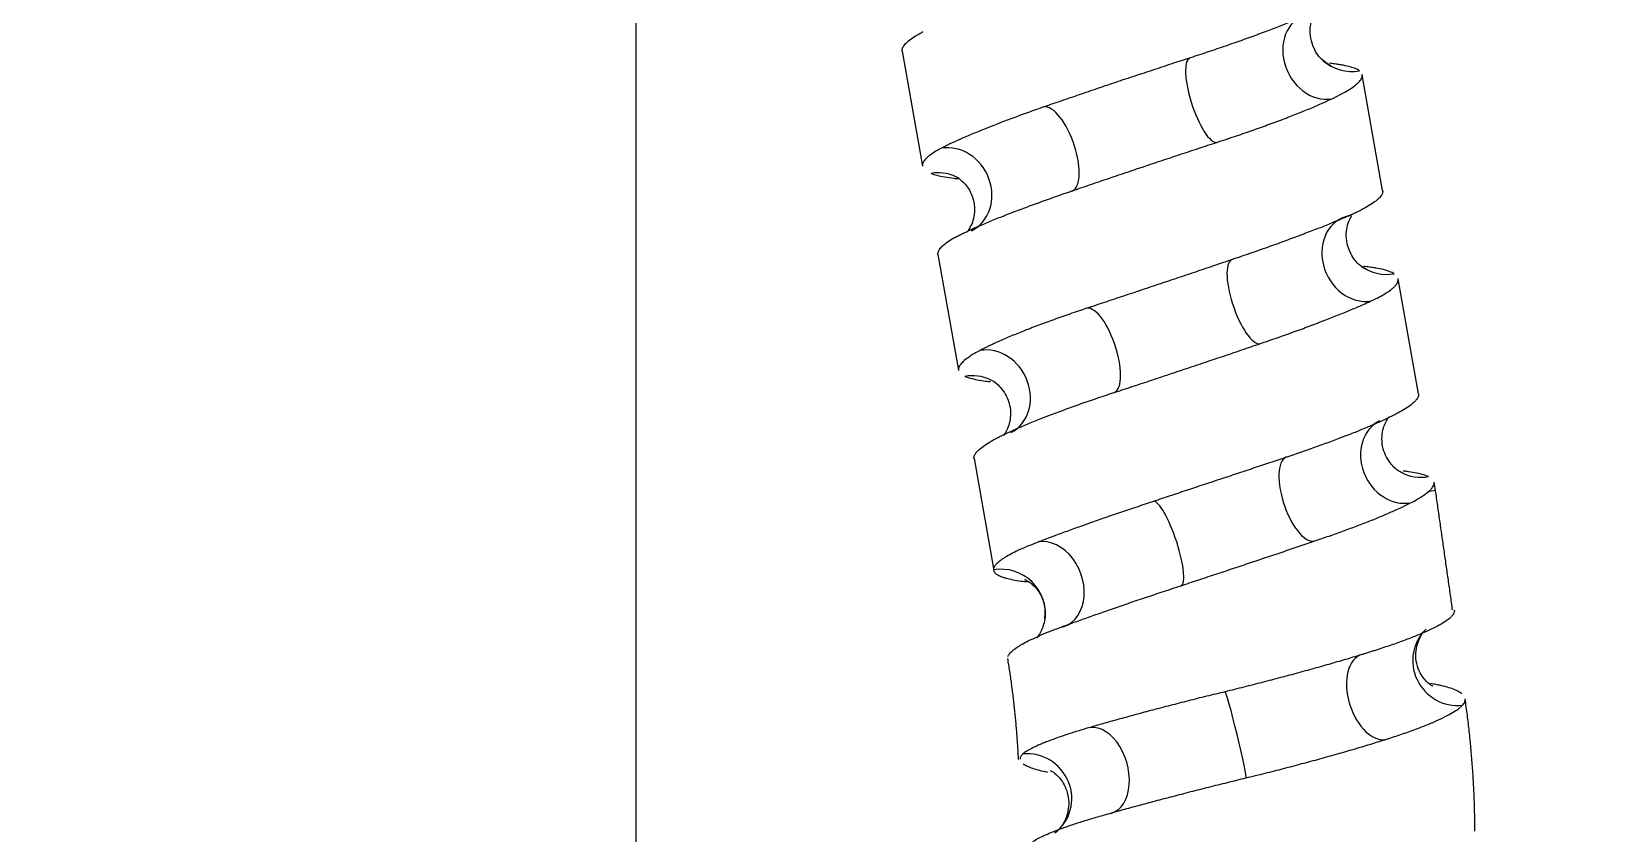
# Model space of a CAD drawing. Header units: millimetres. Extents: x 6110 to 6704, y -2661 to -1821.
# Drawn here: x 6578.83 to 6592.22, y -2234.42 to -2227.64 of the extents above; entities that cross this region are included whole.
import ezdxf

# ---------------------------------------------------------------- set-up
doc = ezdxf.new("R2010")
doc.units = ezdxf.units.MM
doc.header["$LTSCALE"] = 0.1
doc.linetypes.add('HIDDEN2', pattern=[4.7625, 3.175, -1.5875])
doc.layers.add('1', color=4, linetype='HIDDEN2', lineweight=13)
doc.layers.add('DIM', color=3, linetype='Continuous', lineweight=9)

msp = doc.modelspace()

# ---------------------------------------------------------------- hatches: boundary and pattern name
at = {"layer": 'DIM'}
h = msp.add_hatch(dxfattribs=at)
h.set_pattern_fill('ANSI31', color=2)
edge = h.paths.add_edge_path()
edge.add_line((6619.617, -2595.98), (6619.617, -1962.206))
edge.add_line((6634.617, -1966.11), (6619.617, -1966.11))
edge.add_line((6634.617, -2610.98), (6634.617, -1966.11))
edge.add_line((6634.617, -2610.98), (6184.457, -2610.98))
edge.add_line((6619.617, -2595.98), (6184.457, -2595.98))
edge.add_line((6184.457, -2610.98), (6184.457, -2595.98))

# ---------------------------------------------------------------- linework, layer by layer
at = {"layer": '1', "color": 7, "linetype": 'Continuous', "lineweight": -3}
for p, q in [((6583.948, -2225.796), (6583.948, -2270.325)), ((6586.202, -2227.801), (6586.374, -2228.775)), ((6590.268, -2228.979), (6590.096, -2228.001)), ((6586.645, -2228.859), (6586.647, -2228.859)), ((6586.505, -2229.522), (6586.678, -2230.501)), ((6590.572, -2230.701), (6590.4, -2229.726)), ((6586.941, -2230.579), (6586.948, -2230.581)), ((6586.81, -2231.247), (6586.974, -2232.178)), ((6590.716, -2231.519), (6590.703, -2231.447)), ((6586.976, -2232.178), (6586.974, -2232.178)), ((6587.496, -2234.414), (6587.492, -2234.416))]:
    msp.add_line(p, q, dxfattribs=at)
for centre, major_axis, ratio, start_param, end_param in [((6589.744, -2227.845), (0.157, -0.34), 0.823429, 2.929991, 6.067477), ((6588.753, -2228.215), (0.116, -0.357), 0.281407, 3.102965, 6.243466), ((6590.014, -2227.601), (0.25, 0.28), 0.985516, 3.136858, 4.037224), ((6587.515, -2228.63), (0.123, -0.354), 0.390424, 6.222442, 9.360077), ((6586.621, -2228.985), (0.168, -0.335), 0.883698, 0.000353, 2.883442), ((6586.498, -2229.203), (0.15, 0.344), 0.964781, 6.282956, 6.850653), ((6590.08, -2229.553), (0.154, -0.342), 0.842124, 2.930693, 6.071299), ((6589.115, -2229.919), (0.121, -0.355), 0.313526, 3.095339, 6.233626), ((6590.309, -2229.317), (0.222, 0.303), 0.979716, 3.141699, 3.936261), ((6587.876, -2230.334), (0.117, -0.356), 0.361465, 6.230709, 9.372077), ((6586.952, -2230.694), (0.17, -0.334), 0.866174, 0.000323, 2.882346), ((6586.787, -2230.92), (0.161, 0.339), 0.972908, 6.281564, 6.888039), ((6590.414, -2231.261), (0.167, -0.336), 0.858103, 3.159158, 6.03492), ((6589.576, -2231.589), (0.12, -0.355), 0.399575, 3.083424, 6.220372), ((6590.601, -2231.033), (0.176, 0.331), 0.976304, 3.138366, 3.792779), ((6588.845, -2231.848), (-1.871, -0.33), 0.00039, 3.141147, 3.402144), ((6588.444, -2231.967), (0.118, -0.356), 0.217103, 6.251114, 9.391363), ((6587.445, -2232.315), (0.132, -0.351), 0.761327, 6.126984, 9.280487), ((6587.038, -2232.555), (0.372, -0.047), 0.990123, 6.277262, 8.147112), ((6590.891, -2232.967), (0.254, -0.276), 0.968828, 3.140232, 5.665804), ((6590.203, -2233.262), (0.112, -0.358), 0.594916, 3.033909, 6.163239), ((6589.024, -2233.584), (0.089, -0.364), 0.033762, 6.279069, 9.420367), ((6587.87, -2233.887), (0.103, -0.36), 0.6476, 6.160854, 9.310098), ((6587.269, -2234.115), (0.226, -0.299), 0.972889, 6.281821, 8.88616)]:
    msp.add_ellipse(centre, major_axis=major_axis, ratio=ratio, start_param=start_param, end_param=end_param, dxfattribs=at)
for points, knots in [([(6589.649, -2227.484), (6589.619, -2227.498), (6589.587, -2227.512), (6589.521, -2227.54), (6589.45, -2227.569), (6589.374, -2227.599), (6589.314, -2227.622), (6589.283, -2227.634), (6589.252, -2227.646), (6589.23, -2227.654), (6589.22, -2227.658), (6589.166, -2227.678), (6589.122, -2227.694), (6589.031, -2227.726), (6588.938, -2227.759), (6588.842, -2227.791), (6588.768, -2227.816), (6588.743, -2227.824), (6588.692, -2227.841), (6588.667, -2227.849), (6588.641, -2227.858)], [0, 0, 0, 0, 0.125, 0.125, 0.25, 0.375, 0.375, 0.4375, 0.46875, 0.46875, 0.5, 0.5, 0.625, 0.625, 0.75, 0.875, 0.875, 0.9375, 0.9375, 1, 1, 1, 1]), ([(6589.764, -2227.881), (6589.73, -2227.851), (6589.674, -2227.777), (6589.642, -2227.612), (6589.679, -2227.503), (6589.7, -2227.467), (6589.707, -2227.458)], [0, 0, 0, 0, 0.282327, 0.611991, 0.884369, 1, 1, 1, 1]), ([(6586.202, -2227.802), (6586.202, -2227.799), (6586.201, -2227.796), (6586.202, -2227.789), (6586.202, -2227.785), (6586.204, -2227.778), (6586.205, -2227.776), (6586.207, -2227.772), (6586.208, -2227.769), (6586.214, -2227.758), (6586.229, -2227.738), (6586.264, -2227.707), (6586.297, -2227.684), (6586.32, -2227.67), (6586.325, -2227.667), (6586.335, -2227.661), (6586.34, -2227.658), (6586.356, -2227.649), (6586.367, -2227.643), (6586.378, -2227.636)], [0, 0, 0, 0, 0.061893, 0.061893, 0.155703, 0.155703, 0.202609, 0.202609, 0.249514, 0.249514, 0.437136, 0.624757, 0.812379, 0.812379, 0.859284, 0.859284, 0.906189, 0.906189, 1, 1, 1, 1]), ([(6588.641, -2227.858), (6588.589, -2227.874), (6588.537, -2227.891), (6588.433, -2227.925), (6588.328, -2227.96), (6588.223, -2227.995), (6588.144, -2228.021), (6588.117, -2228.03), (6588.077, -2228.043), (6588.064, -2228.047), (6588.038, -2228.056), (6588.024, -2228.061), (6587.958, -2228.083), (6587.905, -2228.101), (6587.802, -2228.136), (6587.699, -2228.171), (6587.599, -2228.205), (6587.524, -2228.231), (6587.499, -2228.239), (6587.463, -2228.252), (6587.45, -2228.256), (6587.426, -2228.265), (6587.414, -2228.269), (6587.402, -2228.273)], [0, 0, 0, 0, 0.125, 0.125, 0.25, 0.375, 0.375, 0.4375, 0.4375, 0.46875, 0.46875, 0.5, 0.5, 0.625, 0.625, 0.75, 0.875, 0.875, 0.9375, 0.9375, 0.96875, 0.96875, 1, 1, 1, 1]), ([(6589.831, -2227.925), (6589.831, -2227.925), (6589.821, -2227.922), (6589.787, -2227.898), (6589.764, -2227.881)], [0, 0, 0, 0, 0.487752, 1, 1, 1, 1]), ([(6590.073, -2227.968), (6590.065, -2227.962), (6590.054, -2227.956), (6590.027, -2227.945), (6589.996, -2227.935), (6589.957, -2227.926), (6589.923, -2227.919), (6589.911, -2227.917), (6589.893, -2227.914), (6589.887, -2227.913), (6589.874, -2227.911), (6589.867, -2227.91), (6589.847, -2227.907), (6589.832, -2227.905), (6589.817, -2227.904)], [0, 0, 0, 0, 0.221227, 0.221227, 0.442454, 0.663681, 0.663681, 0.774294, 0.774294, 0.829601, 0.829601, 0.884908, 0.884908, 1, 1, 1, 1]), ([(6589.838, -2228.205), (6589.865, -2228.192), (6589.89, -2228.179), (6589.937, -2228.154), (6589.979, -2228.13), (6590.012, -2228.108), (6590.034, -2228.091), (6590.044, -2228.083), (6590.053, -2228.076), (6590.058, -2228.07), (6590.061, -2228.068), (6590.074, -2228.055), (6590.081, -2228.045), (6590.092, -2228.027), (6590.097, -2228.015), (6590.096, -2228.003), (6590.096, -2227.999)], [0, 0, 0, 0, 0.154398, 0.154398, 0.308797, 0.463195, 0.463195, 0.540395, 0.578994, 0.578994, 0.617594, 0.617594, 0.771992, 0.771992, 0.926391, 1, 1, 1, 1]), ([(6588.865, -2228.573), (6588.915, -2228.556), (6588.965, -2228.54), (6589.062, -2228.507), (6589.157, -2228.475), (6589.248, -2228.442), (6589.314, -2228.418), (6589.347, -2228.406), (6589.379, -2228.394), (6589.4, -2228.387), (6589.41, -2228.383), (6589.462, -2228.363), (6589.502, -2228.347), (6589.579, -2228.317), (6589.652, -2228.288), (6589.718, -2228.259), (6589.765, -2228.238), (6589.787, -2228.228), (6589.809, -2228.218), (6589.824, -2228.211), (6589.831, -2228.208), (6589.838, -2228.205)], [0, 0, 0, 0, 0.125, 0.125, 0.25, 0.375, 0.375, 0.4375, 0.46875, 0.46875, 0.5, 0.5, 0.625, 0.625, 0.75, 0.875, 0.875, 0.9375, 0.96875, 0.96875, 1, 1, 1, 1]), ([(6587.402, -2228.273), (6587.354, -2228.29), (6587.307, -2228.306), (6587.217, -2228.339), (6587.129, -2228.371), (6587.046, -2228.402), (6586.986, -2228.426), (6586.957, -2228.437), (6586.928, -2228.448), (6586.909, -2228.456), (6586.9, -2228.46), (6586.853, -2228.478), (6586.818, -2228.493), (6586.751, -2228.521), (6586.688, -2228.549), (6586.632, -2228.574), (6586.593, -2228.593), (6586.574, -2228.602), (6586.557, -2228.611), (6586.545, -2228.617), (6586.539, -2228.62), (6586.534, -2228.622)], [0, 0, 0, 0, 0.125, 0.125, 0.25, 0.375, 0.375, 0.4375, 0.46875, 0.46875, 0.5, 0.5, 0.625, 0.625, 0.75, 0.875, 0.875, 0.9375, 0.96875, 0.96875, 1, 1, 1, 1]), ([(6587.629, -2228.987), (6587.678, -2228.97), (6587.728, -2228.953), (6587.829, -2228.918), (6587.93, -2228.884), (6588.034, -2228.849), (6588.112, -2228.823), (6588.138, -2228.814), (6588.178, -2228.8), (6588.191, -2228.796), (6588.217, -2228.787), (6588.23, -2228.783), (6588.297, -2228.761), (6588.349, -2228.743), (6588.454, -2228.708), (6588.558, -2228.674), (6588.661, -2228.64), (6588.763, -2228.606), (6588.814, -2228.59), (6588.865, -2228.573)], [0, 0, 0, 0, 0.125, 0.125, 0.25, 0.375, 0.375, 0.4375, 0.4375, 0.46875, 0.46875, 0.5, 0.5, 0.625, 0.625, 0.75, 0.875, 0.875, 1, 1, 1, 1]), ([(6586.534, -2228.622), (6586.512, -2228.634), (6586.492, -2228.645), (6586.457, -2228.667), (6586.426, -2228.688), (6586.404, -2228.709), (6586.392, -2228.723), (6586.388, -2228.728), (6586.383, -2228.735), (6586.382, -2228.738), (6586.38, -2228.742), (6586.378, -2228.744), (6586.374, -2228.756), (6586.372, -2228.765), (6586.373, -2228.774), (6586.374, -2228.774), (6586.374, -2228.775)], [0, 0, 0, 0, 0.196575, 0.196575, 0.393151, 0.589726, 0.589726, 0.688014, 0.688014, 0.737157, 0.737157, 0.786301, 0.786301, 0.982876, 0.982876, 1, 1, 1, 1]), ([(6586.446, -2228.836), (6586.461, -2228.841), (6586.478, -2228.846), (6586.516, -2228.856), (6586.559, -2228.865), (6586.611, -2228.873), (6586.651, -2228.878), (6586.664, -2228.879), (6586.677, -2228.881)], [0, 0, 0, 0, 0.290655, 0.290655, 0.58131, 0.871966, 0.871966, 1, 1, 1, 1]), ([(6586.647, -2228.859), (6586.66, -2228.861), (6586.691, -2228.881), (6586.785, -2228.975), (6586.829, -2229.139), (6586.791, -2229.277), (6586.759, -2229.321), (6586.749, -2229.333)], [0, 0, 0, 0, 0.188579, 0.38752, 0.63092, 0.845826, 1, 1, 1, 1]), ([(6586.708, -2229.347), (6586.732, -2229.335), (6586.759, -2229.322), (6586.816, -2229.296), (6586.877, -2229.27), (6586.945, -2229.241), (6586.999, -2229.219), (6587.027, -2229.208), (6587.055, -2229.197), (6587.075, -2229.189), (6587.084, -2229.185), (6587.134, -2229.166), (6587.174, -2229.151), (6587.258, -2229.119), (6587.345, -2229.087), (6587.437, -2229.054), (6587.507, -2229.029), (6587.531, -2229.021), (6587.568, -2229.008), (6587.58, -2229.004), (6587.604, -2228.995), (6587.617, -2228.991), (6587.629, -2228.987)], [0, 0, 0, 0, 0.125, 0.125, 0.25, 0.375, 0.375, 0.4375, 0.46875, 0.46875, 0.5, 0.5, 0.625, 0.625, 0.75, 0.875, 0.875, 0.9375, 0.9375, 0.96875, 0.96875, 1, 1, 1, 1]), ([(6590.268, -2228.979), (6590.269, -2228.984), (6590.269, -2228.999), (6590.262, -2229.014), (6590.252, -2229.028), (6590.248, -2229.033), (6590.241, -2229.041), (6590.239, -2229.043), (6590.234, -2229.048), (6590.231, -2229.051), (6590.217, -2229.064), (6590.204, -2229.074), (6590.173, -2229.096), (6590.137, -2229.119), (6590.093, -2229.142), (6590.057, -2229.16), (6590.044, -2229.167), (6590.024, -2229.176), (6590.017, -2229.179), (6590.003, -2229.185), (6589.996, -2229.188), (6589.989, -2229.191)], [0, 0, 0, 0, 0.107341, 0.256118, 0.256118, 0.330506, 0.330506, 0.3677, 0.3677, 0.404894, 0.404894, 0.553671, 0.553671, 0.702447, 0.851224, 0.851224, 0.925612, 0.925612, 0.962806, 0.962806, 1, 1, 1, 1]), ([(6589.989, -2229.191), (6589.96, -2229.204), (6589.93, -2229.217), (6589.865, -2229.244), (6589.797, -2229.272), (6589.723, -2229.302), (6589.664, -2229.324), (6589.634, -2229.336), (6589.603, -2229.347), (6589.582, -2229.355), (6589.572, -2229.359), (6589.519, -2229.379), (6589.475, -2229.395), (6589.386, -2229.428), (6589.294, -2229.461), (6589.199, -2229.494), (6589.125, -2229.52), (6589.1, -2229.528), (6589.063, -2229.541), (6589.05, -2229.545), (6589.025, -2229.554), (6589.012, -2229.558), (6588.999, -2229.563)], [0, 0, 0, 0, 0.125, 0.125, 0.25, 0.375, 0.375, 0.4375, 0.46875, 0.46875, 0.5, 0.5, 0.625, 0.625, 0.75, 0.875, 0.875, 0.9375, 0.9375, 0.96875, 0.96875, 1, 1, 1, 1]), ([(6590.087, -2229.619), (6590.054, -2229.598), (6589.999, -2229.537), (6589.944, -2229.369), (6589.977, -2229.244), (6590.001, -2229.201), (6590.008, -2229.191)], [0, 0, 0, 0, 0.277166, 0.600487, 0.883573, 1, 1, 1, 1]), ([(6586.505, -2229.522), (6586.504, -2229.516), (6586.505, -2229.51), (6586.507, -2229.499), (6586.509, -2229.495), (6586.512, -2229.488), (6586.513, -2229.485), (6586.516, -2229.481), (6586.517, -2229.478), (6586.526, -2229.466), (6586.544, -2229.447), (6586.584, -2229.415), (6586.62, -2229.393), (6586.65, -2229.376), (6586.661, -2229.37), (6586.678, -2229.361), (6586.684, -2229.358), (6586.695, -2229.352), (6586.701, -2229.35), (6586.708, -2229.347)], [0, 0, 0, 0, 0.127073, 0.127073, 0.214366, 0.214366, 0.258012, 0.258012, 0.301659, 0.301659, 0.476244, 0.650829, 0.825415, 0.825415, 0.912707, 0.912707, 0.956354, 0.956354, 1, 1, 1, 1]), ([(6588.999, -2229.563), (6588.948, -2229.58), (6588.897, -2229.597), (6588.795, -2229.632), (6588.692, -2229.667), (6588.587, -2229.702), (6588.509, -2229.728), (6588.483, -2229.737), (6588.443, -2229.75), (6588.43, -2229.755), (6588.403, -2229.763), (6588.39, -2229.768), (6588.324, -2229.79), (6588.272, -2229.808), (6588.168, -2229.842), (6588.065, -2229.877), (6587.964, -2229.91), (6587.889, -2229.935), (6587.864, -2229.943), (6587.827, -2229.956), (6587.814, -2229.96), (6587.79, -2229.968), (6587.778, -2229.972), (6587.765, -2229.976)], [0, 0, 0, 0, 0.125, 0.125, 0.25, 0.375, 0.375, 0.4375, 0.4375, 0.46875, 0.46875, 0.5, 0.5, 0.625, 0.625, 0.75, 0.875, 0.875, 0.9375, 0.9375, 0.96875, 0.96875, 1, 1, 1, 1]), ([(6590.129, -2229.644), (6590.129, -2229.644), (6590.122, -2229.641), (6590.099, -2229.627), (6590.087, -2229.619)], [0, 0, 0, 0, 0.587592, 1, 1, 1, 1]), ([(6590.365, -2229.683), (6590.355, -2229.677), (6590.342, -2229.671), (6590.312, -2229.66), (6590.278, -2229.649), (6590.234, -2229.64), (6590.199, -2229.634), (6590.186, -2229.632), (6590.167, -2229.629), (6590.16, -2229.628), (6590.146, -2229.627), (6590.14, -2229.626), (6590.125, -2229.624), (6590.117, -2229.623), (6590.109, -2229.622)], [0, 0, 0, 0, 0.233679, 0.233679, 0.467358, 0.701037, 0.701037, 0.817877, 0.817877, 0.876296, 0.876296, 0.934716, 0.934716, 1, 1, 1, 1]), ([(6590.17, -2229.914), (6590.197, -2229.902), (6590.221, -2229.89), (6590.264, -2229.867), (6590.304, -2229.844), (6590.334, -2229.822), (6590.353, -2229.807), (6590.359, -2229.801), (6590.367, -2229.794), (6590.37, -2229.791), (6590.374, -2229.786), (6590.377, -2229.784), (6590.387, -2229.771), (6590.393, -2229.762), (6590.4, -2229.744), (6590.401, -2229.735), (6590.4, -2229.726), (6590.4, -2229.725)], [0, 0, 0, 0, 0.164829, 0.164829, 0.329658, 0.494487, 0.494487, 0.576902, 0.576902, 0.618109, 0.618109, 0.659316, 0.659316, 0.824145, 0.824145, 0.988974, 1, 1, 1, 1]), ([(6589.23, -2230.276), (6589.279, -2230.259), (6589.328, -2230.242), (6589.423, -2230.209), (6589.515, -2230.176), (6589.603, -2230.144), (6589.667, -2230.12), (6589.699, -2230.108), (6589.73, -2230.096), (6589.75, -2230.088), (6589.761, -2230.084), (6589.811, -2230.065), (6589.849, -2230.05), (6589.923, -2230.021), (6589.993, -2229.992), (6590.056, -2229.965), (6590.101, -2229.946), (6590.123, -2229.936), (6590.143, -2229.927), (6590.157, -2229.92), (6590.164, -2229.917), (6590.17, -2229.914)], [0, 0, 0, 0, 0.125, 0.125, 0.25, 0.375, 0.375, 0.4375, 0.46875, 0.46875, 0.5, 0.5, 0.625, 0.625, 0.75, 0.875, 0.875, 0.9375, 0.96875, 0.96875, 1, 1, 1, 1]), ([(6587.765, -2229.976), (6587.716, -2229.992), (6587.668, -2230.009), (6587.575, -2230.041), (6587.484, -2230.073), (6587.399, -2230.104), (6587.336, -2230.127), (6587.306, -2230.139), (6587.276, -2230.151), (6587.256, -2230.158), (6587.246, -2230.162), (6587.198, -2230.181), (6587.161, -2230.196), (6587.091, -2230.225), (6587.025, -2230.254), (6586.966, -2230.281), (6586.925, -2230.301), (6586.905, -2230.311), (6586.886, -2230.32), (6586.874, -2230.326), (6586.868, -2230.33), (6586.862, -2230.333)], [0, 0, 0, 0, 0.125, 0.125, 0.25, 0.375, 0.375, 0.4375, 0.46875, 0.46875, 0.5, 0.5, 0.625, 0.625, 0.75, 0.875, 0.875, 0.9375, 0.96875, 0.96875, 1, 1, 1, 1]), ([(6586.862, -2230.333), (6586.838, -2230.345), (6586.817, -2230.357), (6586.779, -2230.38), (6586.746, -2230.403), (6586.721, -2230.424), (6586.706, -2230.439), (6586.701, -2230.444), (6586.696, -2230.452), (6586.694, -2230.454), (6586.69, -2230.459), (6586.689, -2230.461), (6586.682, -2230.473), (6586.679, -2230.482), (6586.677, -2230.494), (6586.678, -2230.498), (6586.678, -2230.502)], [0, 0, 0, 0, 0.182224, 0.182224, 0.364448, 0.546672, 0.546672, 0.637784, 0.637784, 0.68334, 0.68334, 0.728896, 0.728896, 0.911119, 0.911119, 1, 1, 1, 1]), ([(6587.986, -2230.692), (6588.037, -2230.675), (6588.087, -2230.659), (6588.19, -2230.625), (6588.293, -2230.591), (6588.397, -2230.556), (6588.476, -2230.53), (6588.502, -2230.521), (6588.542, -2230.508), (6588.555, -2230.503), (6588.582, -2230.494), (6588.595, -2230.49), (6588.662, -2230.468), (6588.715, -2230.45), (6588.82, -2230.415), (6588.924, -2230.38), (6589.027, -2230.345), (6589.103, -2230.319), (6589.129, -2230.31), (6589.179, -2230.293), (6589.205, -2230.284), (6589.23, -2230.276)], [0, 0, 0, 0, 0.125, 0.125, 0.25, 0.375, 0.375, 0.4375, 0.4375, 0.46875, 0.46875, 0.5, 0.5, 0.625, 0.625, 0.75, 0.875, 0.875, 0.9375, 0.9375, 1, 1, 1, 1]), ([(6586.732, -2230.552), (6586.745, -2230.557), (6586.761, -2230.562), (6586.796, -2230.572), (6586.835, -2230.581), (6586.884, -2230.588), (6586.922, -2230.594), (6586.935, -2230.595), (6586.948, -2230.597)], [0, 0, 0, 0, 0.289174, 0.289174, 0.578348, 0.867522, 0.867522, 1, 1, 1, 1]), ([(6586.948, -2230.581), (6586.969, -2230.587), (6587.012, -2230.617), (6587.106, -2230.733), (6587.13, -2230.897), (6587.09, -2231.009), (6587.067, -2231.043), (6587.06, -2231.052)], [0, 0, 0, 0, 0.200754, 0.42138, 0.676523, 0.888201, 1, 1, 1, 1]), ([(6587.042, -2231.054), (6587.069, -2231.042), (6587.097, -2231.028), (6587.156, -2231.001), (6587.219, -2230.973), (6587.29, -2230.944), (6587.345, -2230.922), (6587.374, -2230.911), (6587.403, -2230.899), (6587.423, -2230.892), (6587.433, -2230.888), (6587.483, -2230.868), (6587.525, -2230.853), (6587.611, -2230.821), (6587.699, -2230.789), (6587.792, -2230.757), (6587.863, -2230.733), (6587.887, -2230.725), (6587.936, -2230.708), (6587.961, -2230.7), (6587.986, -2230.692)], [0, 0, 0, 0, 0.125, 0.125, 0.25, 0.375, 0.375, 0.4375, 0.46875, 0.46875, 0.5, 0.5, 0.625, 0.625, 0.75, 0.875, 0.875, 0.9375, 0.9375, 1, 1, 1, 1]), ([(6590.572, -2230.7), (6590.572, -2230.702), (6590.573, -2230.712), (6590.57, -2230.724), (6590.563, -2230.737), (6590.56, -2230.742), (6590.554, -2230.749), (6590.552, -2230.752), (6590.548, -2230.757), (6590.546, -2230.759), (6590.534, -2230.772), (6590.51, -2230.793), (6590.462, -2230.826), (6590.421, -2230.85), (6590.386, -2230.869), (6590.374, -2230.875), (6590.349, -2230.888), (6590.336, -2230.894), (6590.323, -2230.901)], [0, 0, 0, 0, 0.049657, 0.208047, 0.208047, 0.287243, 0.287243, 0.32684, 0.32684, 0.366438, 0.366438, 0.524828, 0.683219, 0.841609, 0.841609, 0.920805, 0.920805, 1, 1, 1, 1]), ([(6590.323, -2230.901), (6590.298, -2230.913), (6590.245, -2230.937), (6590.158, -2230.975), (6590.061, -2231.015), (6589.991, -2231.043), (6589.945, -2231.06), (6589.936, -2231.064), (6589.917, -2231.071), (6589.889, -2231.082), (6589.861, -2231.093), (6589.802, -2231.114), (6589.723, -2231.143), (6589.597, -2231.187), (6589.51, -2231.217), (6589.465, -2231.232)], [0, 0, 0, 0, 0.125, 0.25, 0.375, 0.5, 0.5, 0.53125, 0.53125, 0.5625, 0.625, 0.625, 0.75, 0.875, 1, 1, 1, 1]), ([(6590.425, -2231.364), (6590.399, -2231.354), (6590.351, -2231.316), (6590.263, -2231.185), (6590.256, -2231.023), (6590.296, -2230.932), (6590.315, -2230.904), (6590.319, -2230.898)], [0, 0, 0, 0, 0.216475, 0.45432, 0.715615, 0.928659, 1, 1, 1, 1]), ([(6586.81, -2231.248), (6586.81, -2231.248), (6586.808, -2231.239), (6586.81, -2231.23), (6586.816, -2231.216), (6586.818, -2231.211), (6586.823, -2231.204), (6586.825, -2231.202), (6586.828, -2231.197), (6586.83, -2231.195), (6586.841, -2231.182), (6586.863, -2231.162), (6586.908, -2231.128), (6586.948, -2231.105), (6586.981, -2231.086), (6586.992, -2231.08), (6587.017, -2231.067), (6587.029, -2231.061), (6587.042, -2231.054)], [0, 0, 0, 0, 0.017725, 0.181438, 0.181438, 0.263294, 0.263294, 0.304222, 0.304222, 0.34515, 0.34515, 0.508863, 0.672575, 0.836288, 0.836288, 0.918144, 0.918144, 1, 1, 1, 1]), ([(6589.465, -2231.232), (6589.42, -2231.247), (6589.375, -2231.262), (6589.283, -2231.293), (6589.19, -2231.324), (6589.049, -2231.371), (6588.953, -2231.403), (6588.88, -2231.427), (6588.856, -2231.435), (6588.807, -2231.451), (6588.783, -2231.459), (6588.71, -2231.483), (6588.614, -2231.515), (6588.471, -2231.563), (6588.376, -2231.594), (6588.329, -2231.61)], [0, 0, 0, 0, 0.125, 0.125, 0.25, 0.375, 0.5, 0.5, 0.5625, 0.5625, 0.625, 0.625, 0.75, 0.875, 1, 1, 1, 1]), ([(6590.443, -2231.372), (6590.443, -2231.372), (6590.439, -2231.371), (6590.428, -2231.365), (6590.425, -2231.364)], [0, 0, 0, 0, 0.723136, 1, 1, 1, 1]), ([(6590.657, -2231.4), (6590.645, -2231.395), (6590.63, -2231.39), (6590.597, -2231.38), (6590.559, -2231.371), (6590.513, -2231.363), (6590.474, -2231.357), (6590.461, -2231.355), (6590.445, -2231.353), (6590.443, -2231.353), (6590.441, -2231.353)], [0, 0, 0, 0, 0.280456, 0.280456, 0.560912, 0.841367, 0.841367, 0.981595, 0.981595, 1, 1, 1, 1]), ([(6590.505, -2231.622), (6590.537, -2231.606), (6590.566, -2231.589), (6590.615, -2231.559), (6590.636, -2231.544), (6590.653, -2231.53)], [0, 0, 0, 0, 0.5, 0.5, 1, 1, 1, 1]), ([(6590.653, -2231.53), (6590.661, -2231.523), (6590.668, -2231.516), (6590.678, -2231.506), (6590.681, -2231.502), (6590.686, -2231.496), (6590.689, -2231.493), (6590.699, -2231.477), (6590.704, -2231.465), (6590.704, -2231.452), (6590.704, -2231.449), (6590.703, -2231.446)], [0, 0, 0, 0, 0.221355, 0.221355, 0.332033, 0.332033, 0.442711, 0.442711, 0.885422, 0.885422, 1, 1, 1, 1]), ([(6588.329, -2231.61), (6588.281, -2231.626), (6588.233, -2231.642), (6588.14, -2231.673), (6588.048, -2231.704), (6587.96, -2231.735), (6587.873, -2231.765), (6587.83, -2231.78), (6587.778, -2231.798), (6587.768, -2231.802), (6587.747, -2231.809), (6587.716, -2231.82), (6587.687, -2231.83), (6587.628, -2231.851), (6587.552, -2231.879), (6587.448, -2231.917), (6587.383, -2231.942), (6587.353, -2231.954)], [0, 0, 0, 0, 0.125, 0.125, 0.25, 0.375, 0.375, 0.5, 0.5, 0.53125, 0.53125, 0.5625, 0.625, 0.625, 0.75, 0.875, 1, 1, 1, 1]), ([(6589.687, -2231.947), (6589.731, -2231.932), (6589.774, -2231.917), (6589.857, -2231.888), (6589.939, -2231.859), (6590.054, -2231.816), (6590.126, -2231.788), (6590.178, -2231.768), (6590.195, -2231.761), (6590.229, -2231.747), (6590.245, -2231.74), (6590.293, -2231.72), (6590.353, -2231.694), (6590.435, -2231.657), (6590.483, -2231.634), (6590.505, -2231.622)], [0, 0, 0, 0, 0.125, 0.125, 0.25, 0.375, 0.5, 0.5, 0.5625, 0.5625, 0.625, 0.625, 0.75, 0.875, 1, 1, 1, 1]), ([(6587.353, -2231.954), (6587.323, -2231.965), (6587.269, -2231.987), (6587.196, -2232.018), (6587.133, -2232.049), (6587.098, -2232.068), (6587.078, -2232.08), (6587.074, -2232.083), (6587.066, -2232.087), (6587.063, -2232.09), (6587.052, -2232.097), (6587.045, -2232.101), (6587.027, -2232.115), (6587.005, -2232.132), (6586.985, -2232.156), (6586.978, -2232.171), (6586.976, -2232.178)], [0, 0, 0, 0, 0.125, 0.25, 0.375, 0.5, 0.5, 0.53125, 0.53125, 0.5625, 0.5625, 0.625, 0.625, 0.75, 0.875, 1, 1, 1, 1]), ([(6588.559, -2232.323), (6588.607, -2232.308), (6588.655, -2232.292), (6588.751, -2232.26), (6588.846, -2232.229), (6588.99, -2232.181), (6589.086, -2232.149), (6589.146, -2232.129), (6589.158, -2232.125), (6589.182, -2232.117), (6589.194, -2232.113), (6589.23, -2232.101), (6589.254, -2232.093), (6589.325, -2232.069), (6589.418, -2232.038), (6589.554, -2231.992), (6589.643, -2231.962), (6589.687, -2231.947)], [0, 0, 0, 0, 0.125, 0.125, 0.25, 0.375, 0.5, 0.5, 0.53125, 0.53125, 0.5625, 0.5625, 0.625, 0.625, 0.75, 0.875, 1, 1, 1, 1]), ([(6586.976, -2232.189), (6586.976, -2232.196), (6586.979, -2232.203), (6586.988, -2232.216), (6587.002, -2232.228), (6587.024, -2232.239), (6587.043, -2232.247), (6587.054, -2232.251), (6587.066, -2232.255), (6587.074, -2232.257), (6587.078, -2232.258), (6587.099, -2232.264), (6587.118, -2232.268), (6587.16, -2232.276), (6587.201, -2232.283), (6587.248, -2232.288), (6587.269, -2232.29)], [0, 0, 0, 0, 0.147254, 0.147254, 0.294507, 0.441761, 0.441761, 0.515388, 0.552201, 0.552201, 0.589015, 0.589015, 0.736268, 0.736268, 0.883522, 1, 1, 1, 1]), ([(6587.238, -2232.27), (6587.238, -2232.27), (6587.247, -2232.273), (6587.301, -2232.303), (6587.386, -2232.4), (6587.417, -2232.519), (6587.412, -2232.586), (6587.41, -2232.602)], [0, 0, 0, 0, 0.179802, 0.403587, 0.643194, 0.918205, 1, 1, 1, 1]), ([(6587.534, -2232.678), (6587.568, -2232.665), (6587.602, -2232.653), (6587.674, -2232.626), (6587.749, -2232.6), (6587.829, -2232.571), (6587.911, -2232.543), (6587.954, -2232.528), (6588.009, -2232.509), (6588.02, -2232.505), (6588.042, -2232.497), (6588.075, -2232.486), (6588.109, -2232.474), (6588.177, -2232.451), (6588.269, -2232.42), (6588.364, -2232.388), (6588.461, -2232.356), (6588.51, -2232.34), (6588.559, -2232.323)], [0, 0, 0, 0, 0.125, 0.125, 0.25, 0.375, 0.375, 0.5, 0.5, 0.53125, 0.53125, 0.5625, 0.625, 0.625, 0.75, 0.875, 0.875, 1, 1, 1, 1]), ([(6587.41, -2232.602), (6587.4, -2232.65), (6587.38, -2232.716), (6587.35, -2232.754), (6587.341, -2232.765)], [0, 0, 0, 0, 0.576657, 1, 1, 1, 1]), ([(6590.833, -2232.6), (6590.821, -2232.61), (6590.806, -2232.62), (6590.773, -2232.642), (6590.734, -2232.664), (6590.687, -2232.687), (6590.647, -2232.706), (6590.634, -2232.712), (6590.612, -2232.721), (6590.605, -2232.724), (6590.59, -2232.731), (6590.582, -2232.734), (6590.544, -2232.75), (6590.479, -2232.776), (6590.369, -2232.816), (6590.289, -2232.843), (6590.236, -2232.86), (6590.225, -2232.864), (6590.204, -2232.871), (6590.193, -2232.874), (6590.16, -2232.885), (6590.137, -2232.892), (6590.115, -2232.899)], [0, 0, 0, 0, 0.125, 0.125, 0.25, 0.375, 0.375, 0.4375, 0.4375, 0.46875, 0.46875, 0.5, 0.5, 0.625, 0.75, 0.875, 0.875, 0.90625, 0.90625, 0.9375, 0.9375, 1, 1, 1, 1]), ([(6590.874, -2232.527), (6590.875, -2232.532), (6590.875, -2232.537), (6590.872, -2232.552), (6590.868, -2232.561), (6590.859, -2232.573), (6590.857, -2232.575), (6590.853, -2232.58), (6590.851, -2232.583), (6590.844, -2232.59), (6590.839, -2232.595), (6590.833, -2232.6)], [0, 0, 0, 0, 0.225182, 0.225182, 0.612591, 0.612591, 0.709443, 0.709443, 0.806296, 0.806296, 1, 1, 1, 1]), ([(6587.097, -2232.922), (6587.099, -2232.914), (6587.104, -2232.906), (6587.117, -2232.89), (6587.134, -2232.873), (6587.159, -2232.854), (6587.181, -2232.839), (6587.193, -2232.832), (6587.205, -2232.824), (6587.214, -2232.819), (6587.219, -2232.816), (6587.242, -2232.803), (6587.263, -2232.793), (6587.308, -2232.771), (6587.356, -2232.749), (6587.411, -2232.725), (6587.47, -2232.702), (6587.501, -2232.69), (6587.534, -2232.678)], [0, 0, 0, 0, 0.125, 0.125, 0.25, 0.375, 0.375, 0.4375, 0.46875, 0.46875, 0.5, 0.5, 0.625, 0.625, 0.75, 0.875, 0.875, 1, 1, 1, 1]), ([(6590.693, -2233.174), (6590.693, -2233.174), (6590.69, -2233.172), (6590.657, -2233.156), (6590.573, -2233.062), (6590.532, -2232.897), (6590.578, -2232.769), (6590.602, -2232.727), (6590.609, -2232.717)], [0, 0, 0, 0, 0.059826, 0.25298, 0.447262, 0.687261, 0.906077, 1, 1, 1, 1]), ([(6590.115, -2232.899), (6590.072, -2232.912), (6590.028, -2232.925), (6589.939, -2232.951), (6589.848, -2232.978), (6589.753, -2233.005), (6589.656, -2233.032), (6589.606, -2233.046), (6589.53, -2233.067), (6589.505, -2233.074), (6589.454, -2233.087), (6589.429, -2233.094), (6589.352, -2233.114), (6589.249, -2233.141), (6589.145, -2233.168), (6589.041, -2233.194), (6588.988, -2233.207), (6588.936, -2233.22)], [0, 0, 0, 0, 0.125, 0.125, 0.25, 0.375, 0.375, 0.5, 0.5, 0.5625, 0.5625, 0.625, 0.625, 0.75, 0.875, 0.875, 1, 1, 1, 1]), ([(6590.938, -2233.236), (6590.938, -2233.236), (6590.937, -2233.235), (6590.934, -2233.233), (6590.931, -2233.231), (6590.917, -2233.221), (6590.903, -2233.214), (6590.87, -2233.199), (6590.851, -2233.192), (6590.808, -2233.179), (6590.785, -2233.173), (6590.752, -2233.166), (6590.746, -2233.164), (6590.732, -2233.162), (6590.725, -2233.16), (6590.703, -2233.156), (6590.689, -2233.153), (6590.673, -2233.151)], [0, 0, 0, 0, 0.013894, 0.013894, 0.0719, 0.0719, 0.303925, 0.303925, 0.53595, 0.53595, 0.767975, 0.767975, 0.825981, 0.825981, 0.883988, 0.883988, 1, 1, 1, 1]), ([(6588.936, -2233.22), (6588.882, -2233.233), (6588.83, -2233.246), (6588.725, -2233.271), (6588.622, -2233.297), (6588.521, -2233.323), (6588.446, -2233.343), (6588.421, -2233.349), (6588.372, -2233.362), (6588.347, -2233.368), (6588.274, -2233.388), (6588.226, -2233.4), (6588.133, -2233.426), (6588.042, -2233.45), (6587.957, -2233.474), (6587.894, -2233.492), (6587.874, -2233.498), (6587.833, -2233.509), (6587.813, -2233.515), (6587.794, -2233.521)], [0, 0, 0, 0, 0.125, 0.125, 0.25, 0.375, 0.375, 0.4375, 0.4375, 0.5, 0.5, 0.625, 0.625, 0.75, 0.875, 0.875, 0.9375, 0.9375, 1, 1, 1, 1]), ([(6590.944, -2233.334), (6590.953, -2233.324), (6590.959, -2233.315), (6590.966, -2233.297), (6590.968, -2233.289), (6590.967, -2233.28)], [0, 0, 0, 0, 0.514765, 0.514765, 1, 1, 1, 1]), ([(6590.288, -2233.625), (6590.331, -2233.611), (6590.373, -2233.598), (6590.453, -2233.571), (6590.529, -2233.544), (6590.597, -2233.518), (6590.645, -2233.499), (6590.668, -2233.489), (6590.691, -2233.48), (6590.705, -2233.473), (6590.713, -2233.47), (6590.748, -2233.454), (6590.773, -2233.442), (6590.82, -2233.419), (6590.862, -2233.396), (6590.895, -2233.374), (6590.916, -2233.359), (6590.922, -2233.354), (6590.931, -2233.346), (6590.934, -2233.344), (6590.939, -2233.339), (6590.941, -2233.336), (6590.944, -2233.334)], [0, 0, 0, 0, 0.125, 0.125, 0.25, 0.375, 0.375, 0.4375, 0.46875, 0.46875, 0.5, 0.5, 0.625, 0.625, 0.75, 0.875, 0.875, 0.9375, 0.9375, 0.96875, 0.96875, 1, 1, 1, 1]), ([(6587.794, -2233.521), (6587.756, -2233.532), (6587.72, -2233.543), (6587.651, -2233.564), (6587.586, -2233.585), (6587.527, -2233.605), (6587.472, -2233.625), (6587.446, -2233.635), (6587.415, -2233.647), (6587.409, -2233.649), (6587.397, -2233.654), (6587.38, -2233.661), (6587.364, -2233.668), (6587.334, -2233.682), (6587.297, -2233.699), (6587.268, -2233.715), (6587.243, -2233.731), (6587.233, -2233.739), (6587.224, -2233.746)], [0, 0, 0, 0, 0.125, 0.125, 0.25, 0.375, 0.375, 0.5, 0.5, 0.53125, 0.53125, 0.5625, 0.625, 0.625, 0.75, 0.875, 0.875, 1, 1, 1, 1]), ([(6589.113, -2233.948), (6589.167, -2233.935), (6589.22, -2233.922), (6589.326, -2233.896), (6589.43, -2233.869), (6589.534, -2233.842), (6589.61, -2233.821), (6589.636, -2233.814), (6589.687, -2233.801), (6589.712, -2233.794), (6589.787, -2233.773), (6589.837, -2233.759), (6589.933, -2233.732), (6590.027, -2233.705), (6590.116, -2233.678), (6590.182, -2233.658), (6590.203, -2233.651), (6590.246, -2233.638), (6590.267, -2233.632), (6590.288, -2233.625)], [0, 0, 0, 0, 0.125, 0.125, 0.25, 0.375, 0.375, 0.4375, 0.4375, 0.5, 0.5, 0.625, 0.625, 0.75, 0.875, 0.875, 0.9375, 0.9375, 1, 1, 1, 1]), ([(6587.224, -2233.746), (6587.216, -2233.753), (6587.21, -2233.76), (6587.201, -2233.775), (6587.199, -2233.782), (6587.2, -2233.79), (6587.2, -2233.791)], [0, 0, 0, 0, 0.472113, 0.472113, 0.944225, 1, 1, 1, 1]), ([(6587.227, -2233.829), (6587.232, -2233.833), (6587.237, -2233.836), (6587.248, -2233.842), (6587.254, -2233.845), (6587.273, -2233.855), (6587.304, -2233.867), (6587.342, -2233.878), (6587.384, -2233.889), (6587.408, -2233.894), (6587.433, -2233.899)], [0, 0, 0, 0, 0.121319, 0.121319, 0.246844, 0.246844, 0.497896, 0.748948, 0.748948, 1, 1, 1, 1]), ([(6587.456, -2233.887), (6587.456, -2233.887), (6587.462, -2233.889), (6587.505, -2233.914), (6587.582, -2234.004), (6587.624, -2234.153), (6587.593, -2234.298), (6587.549, -2234.36), (6587.533, -2234.379)], [0, 0, 0, 0, 0.107958, 0.276228, 0.449489, 0.646795, 0.851098, 1, 1, 1, 1]), ([(6587.944, -2234.253), (6587.985, -2234.241), (6588.027, -2234.229), (6588.114, -2234.205), (6588.204, -2234.181), (6588.297, -2234.156), (6588.393, -2234.13), (6588.442, -2234.118), (6588.542, -2234.092), (6588.593, -2234.078), (6588.695, -2234.052), (6588.797, -2234.026), (6588.902, -2234), (6589.007, -2233.974), (6589.06, -2233.961), (6589.113, -2233.948)], [0, 0, 0, 0, 0.125, 0.125, 0.25, 0.375, 0.375, 0.5, 0.5, 0.625, 0.625, 0.75, 0.875, 0.875, 1, 1, 1, 1]), ([(6587.309, -2234.486), (6587.32, -2234.478), (6587.334, -2234.47), (6587.364, -2234.454), (6587.399, -2234.437), (6587.441, -2234.419), (6587.487, -2234.4), (6587.513, -2234.39), (6587.547, -2234.378), (6587.553, -2234.375), (6587.568, -2234.37), (6587.589, -2234.363), (6587.611, -2234.355), (6587.657, -2234.339), (6587.721, -2234.318), (6587.827, -2234.286), (6587.904, -2234.264), (6587.944, -2234.253)], [0, 0, 0, 0, 0.125, 0.125, 0.25, 0.375, 0.375, 0.5, 0.5, 0.53125, 0.53125, 0.5625, 0.625, 0.625, 0.75, 0.875, 1, 1, 1, 1])]:
    msp.add_open_spline(points, degree=3, knots=knots, dxfattribs=at)
for points, degree in [([(6590.86, -2232.528), (6590.716, -2231.519)], 1), ([(6586.976, -2232.178), (6586.976, -2232.182), (6586.975, -2232.185), (6586.976, -2232.189)], 3), ([(6587.093, -2232.94), (6587.163, -2233.364), (6587.184, -2233.794)], 2), ([(6591.049, -2234.398), (6591.046, -2233.834), (6590.966, -2233.279)], 2)]:
    msp.add_open_spline(points, degree=degree, dxfattribs=at)

doc.saveas('drawing.dxf')
